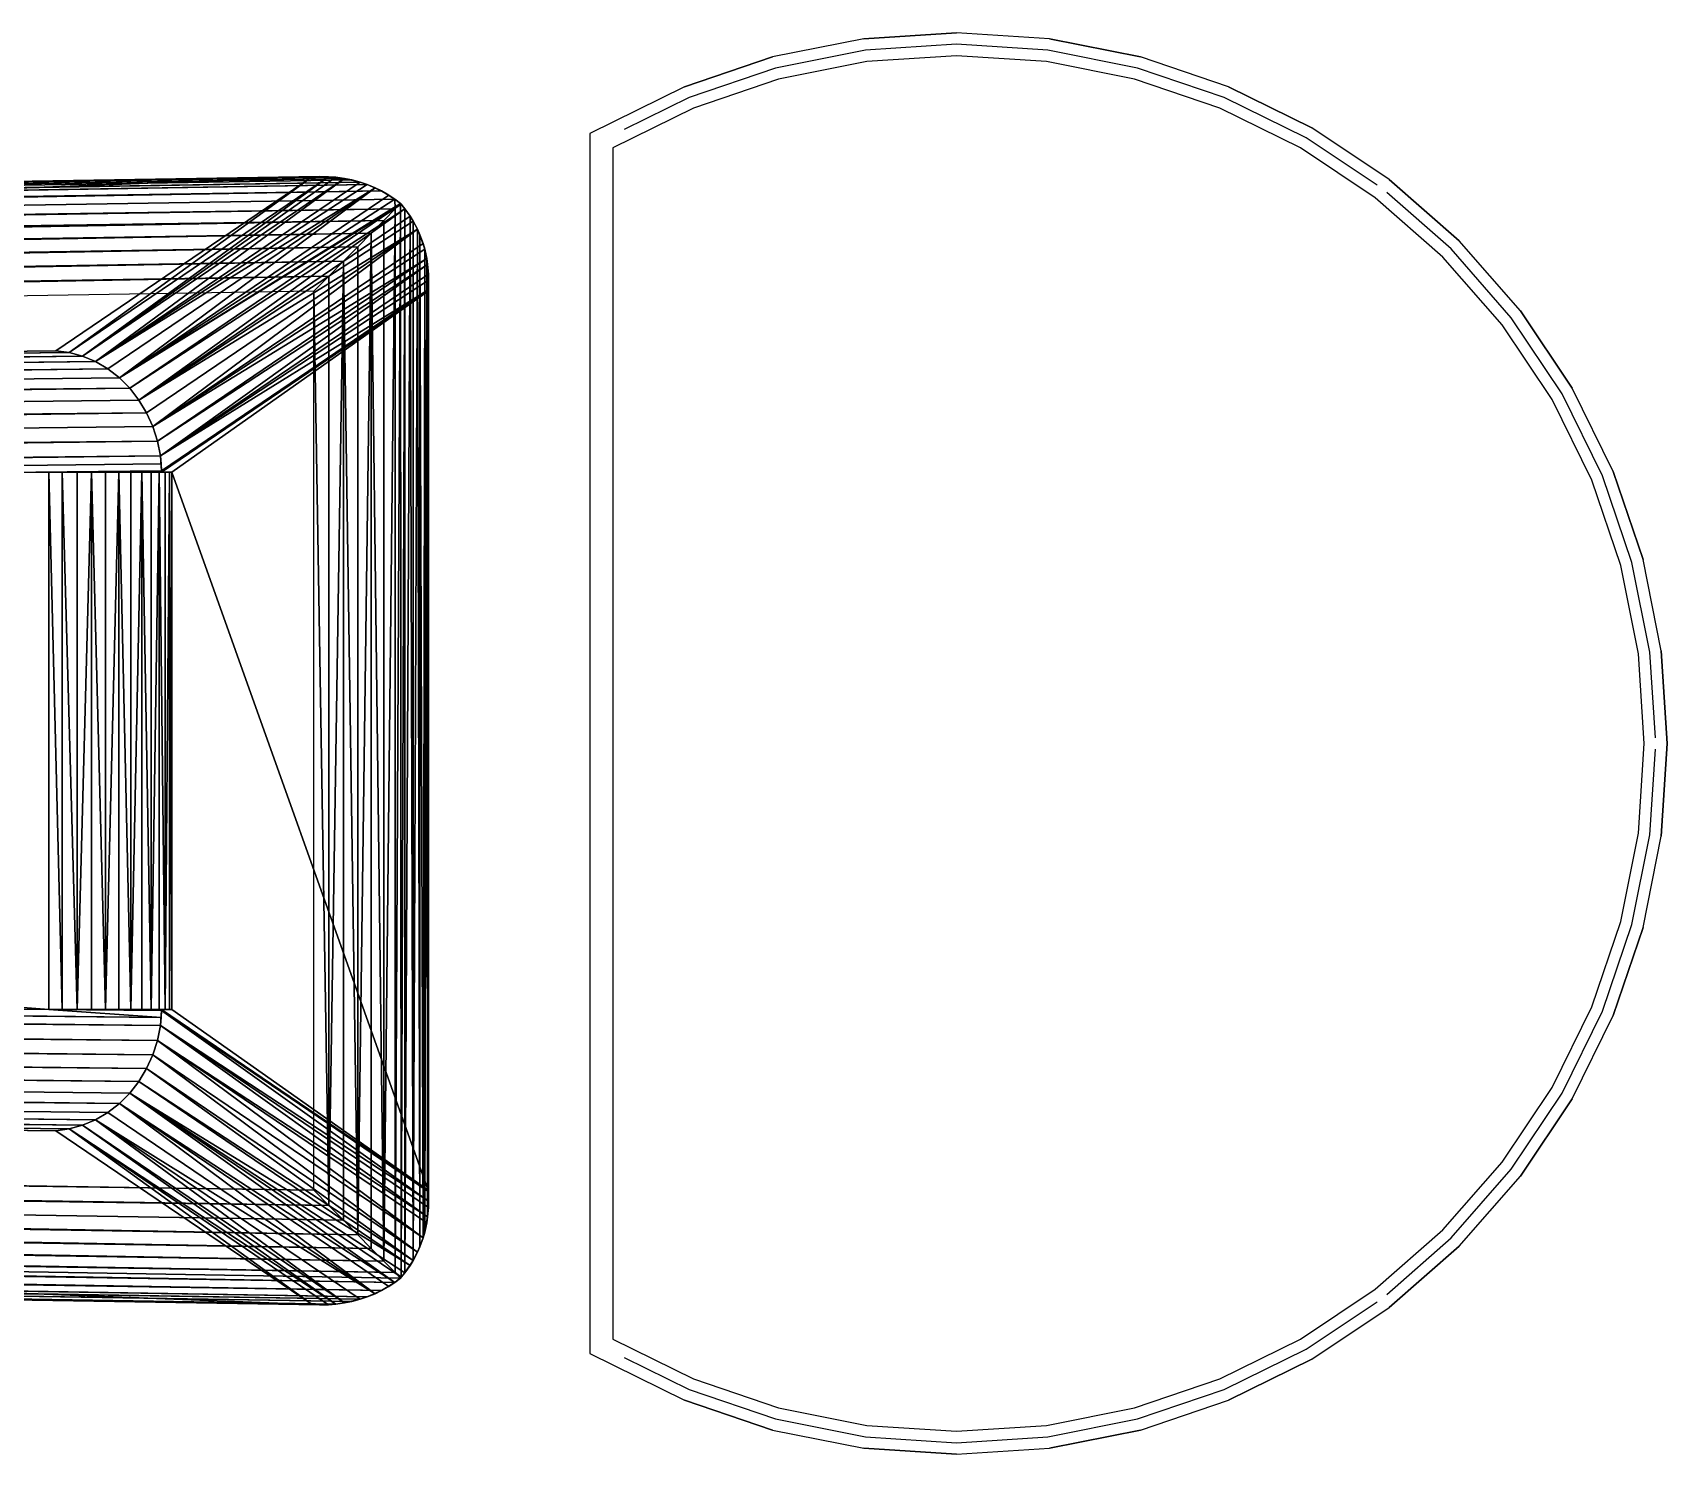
# Model space of a CAD drawing. Extents: x 19.21 to 22.81, y -1.6 to -0.1.
# Drawn here: x 22.102 to 22.815, y -1.157 to -0.537 of the extents above; entities that cross this region are included whole.
import ezdxf

# ---------------------------------------------------------------- set-up
doc = ezdxf.new("R2010")
doc.units = 0
doc.header["$MEASUREMENT"] = 0
for name, color, linetype in [('BANK_GRANIT', 2, 'CONTINUOUS'), ('BANK_HOLZ', 7, 'CONTINUOUS'), ('BANK_LEHNE', 1, 'CONTINUOUS'), ('BANK_SCHWARZ', 7, 'CONTINUOUS')]:
    doc.layers.add(name, color=color, linetype=linetype)

msp = doc.modelspace()

# ---------------------------------------------------------------- linework, layer by layer
at = {"layer": 'BANK_GRANIT', "elevation": 0.92943}
msp.add_lwpolyline([(22.34468, -1.11345), (22.38604, -1.13384), (22.42444, -1.14688), (22.46422, -1.15479), (22.50468, -1.15744), (22.54515, -1.15479), (22.58492, -1.14688), (22.62332, -1.13384), (22.65969, -1.11591), (22.69341, -1.09338), (22.7239, -1.06664), (22.75064, -1.03615), (22.77317, -1.00243), (22.7911, -0.96606), (22.80414, -0.92766), (22.81205, -0.88789), (22.8147, -0.84742), (22.81205, -0.80695), (22.80414, -0.76718), (22.7911, -0.72878), (22.77317, -0.69241), (22.75064, -0.65869), (22.7239, -0.6282), (22.69341, -0.60146), (22.65969, -0.57893), (22.62332, -0.561), (22.58492, -0.54796), (22.54515, -0.54005), (22.50468, -0.5374), (22.46422, -0.54005), (22.42444, -0.54796), (22.38604, -0.561), (22.34468, -0.58139)], close=True, dxfattribs=at)
at = {"layer": 'BANK_GRANIT'}
for points, invisible_edges in [([(22.42444, -0.54796, 0.97943), (22.42444, -1.14688, 0.97943), (22.46422, -1.15479, 0.97943), (22.46422, -0.54005, 0.97943)], 5), ([(22.46422, -1.15479, 0.97943), (22.46422, -0.54005, 0.97943), (22.50468, -0.5374, 0.97943), (22.50468, -1.15744, 0.97943)], 5), ([(22.50468, -0.5374, 0.97943), (22.50468, -1.15744, 0.97943), (22.54515, -1.15479, 0.97943), (22.54515, -0.54005, 0.97943)], 5), ([(22.54515, -1.15479, 0.97943), (22.54515, -0.54005, 0.97943), (22.58492, -0.54796, 0.97943), (22.58492, -1.14688, 0.97943)], 5), ([(22.38604, -1.13384, 0.97943), (22.38604, -0.561, 0.97943), (22.42444, -0.54796, 0.97943), (22.42444, -1.14688, 0.97943)], 5), ([(22.58492, -0.54796, 0.97943), (22.58492, -1.14688, 0.97943), (22.62332, -1.13384, 0.97943), (22.62332, -0.561, 0.97943)], 5), ([(22.34468, -0.58139, 0.97943), (22.34468, -1.11345, 0.97943), (22.38604, -1.13384, 0.97943), (22.38604, -0.561, 0.97943)], 4), ([(22.62332, -1.13384, 0.97943), (22.62332, -0.561, 0.97943), (22.65969, -0.57893, 0.97943), (22.65969, -1.11591, 0.97943)], 5), ([(22.65969, -0.57893, 0.97943), (22.65969, -1.11591, 0.97943), (22.69341, -1.09338, 0.97943), (22.69341, -0.60146, 0.97943)], 5), ([(22.69341, -1.09338, 0.97943), (22.69341, -0.60146, 0.97943), (22.7239, -0.6282, 0.97943), (22.7239, -1.06664, 0.97943)], 5), ([(22.7239, -0.6282, 0.97943), (22.7239, -1.06664, 0.97943), (22.75064, -1.03615, 0.97943), (22.75064, -0.65869, 0.97943)], 5), ([(22.75064, -1.03615, 0.97943), (22.75064, -0.65869, 0.97943), (22.77317, -0.69241, 0.97943), (22.77317, -1.00243, 0.97943)], 5), ([(22.77317, -0.69241, 0.97943), (22.77317, -1.00243, 0.97943), (22.7911, -0.96606, 0.97943), (22.7911, -0.72878, 0.97943)], 5), ([(22.7911, -0.96606, 0.97943), (22.7911, -0.72878, 0.97943), (22.80414, -0.76718, 0.97943), (22.80414, -0.92766, 0.97943)], 5), ([(22.80414, -0.76718, 0.97943), (22.80414, -0.92766, 0.97943), (22.81205, -0.88789, 0.97943), (22.81205, -0.80695, 0.97943)], 5), ([(22.81205, -0.88789, 0.97943), (22.81205, -0.80695, 0.97943), (22.8147, -0.84742, 0.97943)], 1)]:
    msp.add_3dface(points, dxfattribs=dict(at, invisible_edges=invisible_edges))
at = {"layer": 'BANK_HOLZ'}
for points, elevation in [([(22.68814, -0.60396), (22.65719, -0.58327), (22.6214, -0.56563), (22.58362, -0.5528), (22.54449, -0.54502), (22.50468, -0.54241), (22.46487, -0.54502), (22.42574, -0.5528), (22.38796, -0.56563), (22.35968, -0.57957)], 0.53193), ([(22.68814, -0.60396), (22.65719, -0.58327), (22.6214, -0.56563), (22.58362, -0.5528), (22.54449, -0.54502), (22.50468, -0.54241), (22.46487, -0.54502), (22.42574, -0.5528), (22.38796, -0.56563), (22.35968, -0.57957)], 0.13443), ([(22.68814, -0.60396), (22.65719, -0.58327), (22.6214, -0.56563), (22.58362, -0.5528), (22.54449, -0.54502), (22.50468, -0.54241), (22.46487, -0.54502), (22.42574, -0.5528), (22.38796, -0.56563), (22.35968, -0.57957)], 0.72943), ([(22.80953, -0.84492), (22.80708, -0.80761), (22.7993, -0.76848), (22.78648, -0.7307), (22.76883, -0.69491), (22.74666, -0.66174), (22.72036, -0.63174), (22.69229, -0.60713)], 0.53193), ([(22.80953, -0.84492), (22.80708, -0.80761), (22.7993, -0.76848), (22.78648, -0.7307), (22.76883, -0.69491), (22.74666, -0.66174), (22.72036, -0.63174), (22.69229, -0.60713)], 0.13443), ([(22.80953, -0.84492), (22.80708, -0.80761), (22.7993, -0.76848), (22.78648, -0.7307), (22.76883, -0.69491), (22.74666, -0.66174), (22.72036, -0.63174), (22.69229, -0.60713)], 0.72943), ([(22.69229, -1.08771), (22.72036, -1.06309), (22.74666, -1.0331), (22.76883, -0.99992), (22.78648, -0.96414), (22.7993, -0.92636), (22.80708, -0.88723), (22.80953, -0.84992)], 0.53193), ([(22.69229, -1.08771), (22.72036, -1.06309), (22.74666, -1.0331), (22.76883, -0.99992), (22.78648, -0.96414), (22.7993, -0.92636), (22.80708, -0.88723), (22.80953, -0.84992)], 0.13443), ([(22.69229, -1.08771), (22.72036, -1.06309), (22.74666, -1.0331), (22.76883, -0.99992), (22.78648, -0.96414), (22.7993, -0.92636), (22.80708, -0.88723), (22.80953, -0.84992)], 0.72943), ([(22.35968, -1.11527), (22.38796, -1.12921), (22.42574, -1.14204), (22.46487, -1.14982), (22.50468, -1.15243), (22.54449, -1.14982), (22.58362, -1.14204), (22.6214, -1.12921), (22.65719, -1.11157), (22.68814, -1.09088)], 0.53193), ([(22.35968, -1.11527), (22.38796, -1.12921), (22.42574, -1.14204), (22.46487, -1.14982), (22.50468, -1.15243), (22.54449, -1.14982), (22.58362, -1.14204), (22.6214, -1.12921), (22.65719, -1.11157), (22.68814, -1.09088)], 0.13443), ([(22.35968, -1.11527), (22.38796, -1.12921), (22.42574, -1.14204), (22.46487, -1.14982), (22.50468, -1.15243), (22.54449, -1.14982), (22.58362, -1.14204), (22.6214, -1.12921), (22.65719, -1.11157), (22.68814, -1.09088)], 0.72943)]:
    msp.add_lwpolyline(points, dxfattribs=dict(at, elevation=elevation))
at = {"layer": 'BANK_SCHWARZ', "elevation": 0.12943}
msp.add_lwpolyline([(22.35468, -1.10723), (22.38988, -1.12458), (22.42704, -1.1372), (22.46552, -1.14485), (22.50468, -1.14742), (22.54384, -1.14485), (22.58233, -1.1372), (22.61949, -1.12458), (22.65468, -1.10723), (22.68731, -1.08543), (22.71681, -1.05955), (22.74269, -1.03005), (22.76449, -0.99742), (22.78185, -0.96222), (22.79446, -0.92507), (22.80212, -0.88658), (22.80468, -0.84742), (22.80212, -0.80826), (22.79446, -0.76977), (22.78185, -0.73261), (22.76449, -0.69742), (22.74269, -0.66479), (22.71681, -0.63529), (22.68731, -0.60941), (22.65468, -0.58761), (22.61949, -0.57026), (22.58233, -0.55764), (22.54384, -0.54999), (22.50468, -0.54742), (22.46552, -0.54999), (22.42704, -0.55764), (22.38988, -0.57026), (22.35468, -0.58761)], close=True, dxfattribs=at)

# ---------------------------------------------------------------- meshes
at = {"layer": 'BANK_LEHNE', "color": 43}
mesh = msp.add_polyface(dxfattribs=at)
corners = [(19.25606, -0.64839, 0.11573), (22.2307, -0.60021, 0.11218), (19.24831, -0.64895, 0.10921), (19.25184, -0.64859, 0.11218), (22.23394, -0.60046, 0.10921), (22.22682, -0.60014, 0.11573), (22.23774, -0.60098, 0.1057), (19.24076, -0.65035, 0.10279), (22.24089, -0.60162, 0.10279), (19.24418, -0.6496, 0.1057), (22.24455, -0.6026, 0.0994), (19.23356, -0.65257, 0.0966), (19.2368, -0.65145, 0.0994), (22.24756, -0.60361, 0.0966), (22.25383, -0.60641, 0.09073), (19.22983, -0.6541, 0.09337), (19.22681, -0.65557, 0.09073), (22.25102, -0.60503, 0.09337), (22.2596, -0.60995, 0.08529), (19.22072, -0.65924, 0.08537), (22.25703, -0.60824, 0.08772), (19.22338, -0.65751, 0.08772), (19.22079, -0.6593, 0.08529), (22.25971, -0.61426, 0.08038), (19.2251, -0.66354, 0.08038), (22.26209, -0.61184, 0.08293), (22.2548, -0.61925, 0.07606), (19.23002, -0.66838, 0.07606), (19.23545, -0.67373, 0.07243), (22.24936, -0.62478, 0.07243), (19.24132, -0.6795, 0.06954), (22.24349, -0.63074, 0.06954), (22.2373, -0.63704, 0.06744), (19.24751, -0.6856, 0.06744), (22.23088, -0.64356, 0.06616), (19.25393, -0.69191, 0.06616), (19.26045, -0.69833, 0.06573), (22.22436, -0.65019, 0.06573), (19.25964, -0.64843, 0.11872), (22.22355, -0.60029, 0.11872)]
mesh.append_faces([[corners[k] for k in face] for face in [(26, 28, 27), (34, 36, 35)]], dxfattribs={"vtx0": -1, "color": 43})
mesh.append_faces([[corners[k] for k in face] for face in [(0, 1, 2), (6, 7, 2), (10, 11, 7), (13, 14, 15), (14, 18, 19)]], dxfattribs={"vtx0": -1, "vtx1": -1, "vtx2": -1, "color": 43})
mesh.append_faces([[corners[k] for k in face] for face in [(19, 16, 14)]], dxfattribs={"vtx0": -1, "vtx2": -1, "color": 43})
mesh.append_faces([[corners[k] for k in face] for face in [(28, 29, 30), (38, 39, 0)]], dxfattribs={"vtx1": -1, "color": 43})
mesh.append_faces([[corners[k] for k in face] for face in [(22, 18, 23)]], dxfattribs={"vtx1": -1, "vtx2": -1, "color": 43})
mesh.append_faces([[corners[k] for k in face] for face in [(2, 3, 0), (1, 4, 2), (0, 5, 1), (6, 8, 7), (2, 4, 6), (7, 9, 2), (7, 8, 10), (11, 12, 7), (10, 13, 11), (15, 11, 13), (14, 16, 15), (13, 17, 14), (14, 20, 18), (19, 21, 16), (18, 22, 19), (23, 24, 22), (18, 25, 23), (26, 27, 24), (24, 23, 26), (26, 29, 28), (29, 31, 30), (31, 32, 33), (33, 30, 31), (32, 34, 35), (35, 33, 32), (34, 37, 36), (39, 5, 0)]], dxfattribs={"vtx2": -1, "color": 43})
mesh = msp.add_polyface(dxfattribs=at)
corners = [(19.25964, -0.64843, 0.11872), (22.22355, -0.60029, 0.11872), (19.44692, -0.70731, 1.15176), (22.11168, -0.67613, 1.35361)]
mesh.append_faces([[corners[k] for k in face] for face in [(1, 2, 3)]], dxfattribs={"vtx0": -1, "color": 43})
mesh.append_faces([[corners[k] for k in face] for face in [(0, 2, 1)]], dxfattribs={"vtx1": -1, "color": 43})
mesh = msp.add_polyface(dxfattribs=at)
corners = [(22.2742, -0.64962, 0.11971), (22.27436, -0.6454, 0.11573), (22.15735, -0.72197, 1.40404), (22.15784, -0.72851, 1.4042), (22.15771, -0.72546, 1.40419), (22.27429, -0.64269, 0.11317), (22.27393, -0.63853, 0.10921), (22.15609, -0.7155, 1.40306), (22.27353, -0.63588, 0.10667), (22.27265, -0.63186, 0.10279), (22.15408, -0.70922, 1.40118), (22.27193, -0.62932, 0.10033), (22.26951, -0.62312, 0.09425), (22.15136, -0.70322, 1.39843), (22.27055, -0.6255, 0.0966), (22.26766, -0.61957, 0.09073), (22.14798, -0.69761, 1.39487), (22.26632, -0.61738, 0.08854), (22.26403, -0.61416, 0.08529), (22.14399, -0.69249, 1.39055), (22.26241, -0.61221, 0.0833), (22.26209, -0.61184, 0.08293), (22.2596, -0.60995, 0.08529), (22.13946, -0.68794, 1.38555), (22.25703, -0.60824, 0.08772), (22.25102, -0.60503, 0.09337), (22.13447, -0.68405, 1.37995), (22.25383, -0.60641, 0.09073), (22.24756, -0.60361, 0.0966), (22.1291, -0.68087, 1.37385), (22.24455, -0.6026, 0.0994), (22.23774, -0.60098, 0.1057), (22.12345, -0.67847, 1.36735), (22.24089, -0.60162, 0.10279), (22.23394, -0.60046, 0.10921), (22.2307, -0.60021, 0.11218), (22.11761, -0.67688, 1.36057), (22.22355, -0.60029, 0.11872), (22.11168, -0.67613, 1.35361), (22.22682, -0.60014, 0.11573), (22.27415, -0.65019, 0.12024), (22.15784, -0.72905, 1.4042)]
mesh.append_faces([[corners[k] for k in face] for face in [(2, 6, 7), (11, 12, 10), (16, 18, 19), (24, 25, 23), (30, 31, 29), (35, 37, 36)]], dxfattribs={"vtx0": -1, "vtx1": -1, "color": 43})
mesh.append_faces([[corners[k] for k in face] for face in [(2, 3, 0), (23, 20, 21)]], dxfattribs={"vtx0": -1, "vtx2": -1, "color": 43})
mesh.append_faces([[corners[k] for k in face] for face in [(0, 1, 2), (8, 9, 10), (12, 15, 16), (21, 22, 23), (25, 28, 29), (34, 35, 32)]], dxfattribs={"vtx1": -1, "vtx2": -1, "color": 43})
mesh.append_faces([[corners[k] for k in face] for face in [(2, 4, 3), (1, 5, 2), (6, 8, 7), (2, 5, 6), (10, 7, 8), (9, 11, 10), (12, 13, 10), (11, 14, 12), (16, 13, 12), (15, 17, 16), (18, 20, 19), (16, 17, 18), (23, 19, 20), (22, 24, 23), (25, 26, 23), (24, 27, 25), (29, 26, 25), (28, 30, 29), (31, 32, 29), (30, 33, 31), (32, 31, 34), (35, 36, 32), (37, 38, 36), (35, 39, 37), (40, 0, 3), (3, 41, 40)]], dxfattribs={"vtx2": -1, "color": 43})
mesh = msp.add_polyface(dxfattribs=at)
corners = [(22.27436, -1.04702, 0.11573), (22.27393, -1.05389, 0.10921), (22.27429, -0.64269, 0.11317), (22.27429, -1.04973, 0.11317), (22.27436, -0.6454, 0.11573), (22.27393, -0.63853, 0.10921), (22.27265, -1.06056, 0.10279), (22.27353, -0.63588, 0.10667), (22.27265, -0.63186, 0.10279), (22.27353, -1.05653, 0.10667), (22.27193, -1.06309, 0.10033), (22.27055, -0.6255, 0.0966), (22.27193, -0.62932, 0.10033), (22.27055, -1.06691, 0.0966), (22.26766, -1.07285, 0.09073), (22.26951, -0.62312, 0.09425), (22.26951, -1.06929, 0.09425), (22.26766, -0.61957, 0.09073), (22.26403, -1.07825, 0.08529), (22.26632, -0.61738, 0.08854), (22.26403, -0.61416, 0.08529), (22.26632, -1.07503, 0.08854), (22.26241, -1.08021, 0.0833), (22.25971, -1.07816, 0.08038), (22.26209, -0.61184, 0.08293), (22.26241, -0.61221, 0.0833), (22.25971, -0.61426, 0.08038), (22.26209, -1.08058, 0.08293), (22.2548, -1.07316, 0.07606), (22.2548, -0.61925, 0.07606), (22.24936, -0.62478, 0.07243), (22.24936, -1.06764, 0.07243), (22.24349, -1.06167, 0.06954), (22.24349, -0.63074, 0.06954), (22.2373, -1.05538, 0.06744), (22.2373, -0.63704, 0.06744), (22.23088, -1.04886, 0.06616), (22.23088, -0.64356, 0.06616), (22.22436, -0.65019, 0.06573), (22.22436, -1.04223, 0.06573), (22.27417, -1.04237, 0.12011), (22.2742, -0.64962, 0.11971), (22.27415, -0.65019, 0.12024)]
mesh.append_faces([[corners[k] for k in face] for face in [(26, 28, 29), (35, 36, 37)]], dxfattribs={"vtx0": -1, "color": 43})
mesh.append_faces([[corners[k] for k in face] for face in [(0, 1, 2), (1, 6, 7), (8, 10, 11), (13, 14, 15), (14, 18, 19), (22, 23, 24), (24, 20, 22)]], dxfattribs={"vtx0": -1, "vtx1": -1, "vtx2": -1, "color": 43})
mesh.append_faces([[corners[k] for k in face] for face in [(29, 28, 30), (37, 36, 38)]], dxfattribs={"vtx1": -1, "color": 43})
mesh.append_faces([[corners[k] for k in face] for face in [(40, 0, 41)]], dxfattribs={"vtx1": -1, "vtx2": -1, "color": 43})
mesh.append_faces([[corners[k] for k in face] for face in [(0, 3, 1), (2, 4, 0), (1, 5, 2), (7, 5, 1), (6, 8, 7), (1, 9, 6), (11, 12, 8), (10, 13, 11), (8, 6, 10), (13, 16, 14), (15, 11, 13), (14, 17, 15), (19, 17, 14), (18, 20, 19), (14, 21, 18), (24, 25, 20), (23, 26, 24), (22, 27, 23), (20, 18, 22), (26, 23, 28), (28, 31, 30), (30, 31, 32), (32, 33, 30), (32, 34, 35), (35, 33, 32), (35, 34, 36), (36, 39, 38), (41, 42, 40), (0, 4, 41)]], dxfattribs={"vtx2": -1, "color": 43})
mesh = msp.add_polyface(dxfattribs=at)
corners = [(22.27415, -1.04223, 0.12024), (22.16229, -0.96337, 1.35513), (22.16229, -0.72905, 1.35513), (22.15784, -0.96337, 1.4042), (22.27415, -0.65019, 0.12024), (22.15784, -0.72905, 1.4042)]
mesh.append_faces([[corners[k] for k in face] for face in [(0, 1, 3), (2, 4, 5)]], dxfattribs={"vtx0": -1, "color": 43})
mesh.append_faces([[corners[k] for k in face] for face in [(0, 2, 1), (2, 0, 4)]], dxfattribs={"vtx0": -1, "vtx2": -1, "color": 43})
mesh = msp.add_polyface(dxfattribs=at)
corners = [(19.44396, -0.75721, 1.19862), (22.15735, -0.72197, 1.40404), (19.44362, -0.75687, 1.19859), (19.44048, -0.75376, 1.19824), (22.15771, -0.72546, 1.40419), (22.15609, -0.7155, 1.40306), (19.43715, -0.75043, 1.19763), (19.43409, -0.74735, 1.19687), (19.42792, -0.74111, 1.19467), (19.43086, -0.74409, 1.19583), (22.15408, -0.70922, 1.40118), (22.15136, -0.70322, 1.39843), (19.4221, -0.73515, 1.19169), (19.42486, -0.73799, 1.19323), (19.41672, -0.72957, 1.18798), (19.41925, -0.73221, 1.18986), (22.14798, -0.69761, 1.39487), (22.14399, -0.69249, 1.39055), (19.41725, -0.7244, 1.184), (19.4149, -0.72767, 1.18647), (19.42134, -0.71975, 1.17966), (22.13946, -0.68794, 1.38555), (22.13447, -0.68405, 1.37995), (19.42588, -0.71574, 1.17478), (22.1291, -0.68087, 1.37385), (19.4308, -0.71244, 1.16946), (22.12345, -0.67847, 1.36735), (19.436, -0.70991, 1.16378), (19.44141, -0.70819, 1.15785), (22.11761, -0.67688, 1.36057), (19.44692, -0.70731, 1.15176), (22.11168, -0.67613, 1.35361)]
mesh.append_faces([[corners[k] for k in face] for face in [(17, 20, 18), (26, 28, 27)]], dxfattribs={"vtx0": -1, "color": 43})
mesh.append_faces([[corners[k] for k in face] for face in [(0, 1, 2), (5, 8, 7), (11, 14, 12)]], dxfattribs={"vtx0": -1, "vtx1": -1, "color": 43})
mesh.append_faces([[corners[k] for k in face] for face in [(21, 22, 20), (28, 29, 30)]], dxfattribs={"vtx1": -1, "color": 43})
mesh.append_faces([[corners[k] for k in face] for face in [(1, 5, 6), (11, 12, 8), (17, 18, 14)]], dxfattribs={"vtx1": -1, "vtx2": -1, "color": 43})
mesh.append_faces([[corners[k] for k in face] for face in [(1, 3, 2), (0, 4, 1), (6, 3, 1), (5, 7, 6), (8, 9, 7), (5, 10, 8), (8, 10, 11), (12, 13, 8), (14, 15, 12), (11, 16, 14), (14, 16, 17), (18, 19, 14), (17, 21, 20), (22, 23, 20), (23, 22, 24), (24, 25, 23), (26, 27, 25), (25, 24, 26), (26, 29, 28), (29, 31, 30)]], dxfattribs={"vtx2": -1, "color": 43})
mesh = msp.add_polyface(dxfattribs=at)
corners = [(19.44396, -0.75721, 1.19862), (22.10871, -0.96337, 1.40048), (19.44396, -0.9352, 1.19862), (22.15771, -0.96696, 1.40419), (22.10871, -0.72905, 1.40048), (22.15784, -0.72851, 1.4042), (22.15771, -0.72546, 1.40419), (22.15784, -0.96391, 1.4042), (22.15784, -0.96337, 1.4042), (22.15784, -0.72905, 1.4042)]
mesh.append_faces([[corners[k] for k in face] for face in [(0, 5, 6), (1, 7, 8), (5, 4, 9)]], dxfattribs={"vtx0": -1, "color": 43})
mesh.append_faces([[corners[k] for k in face] for face in [(0, 4, 5)]], dxfattribs={"vtx0": -1, "vtx1": -1, "vtx2": -1, "color": 43})
mesh.append_faces([[corners[k] for k in face] for face in [(1, 2, 3), (0, 1, 4), (1, 3, 7)]], dxfattribs={"vtx0": -1, "vtx2": -1, "color": 43})
mesh.append_faces([[corners[k] for k in face] for face in [(0, 2, 1)]], dxfattribs={"vtx1": -1, "vtx2": -1, "color": 43})
mesh = msp.add_polyface(dxfattribs=at)
corners = [(22.10871, -0.72905, 1.40048), (22.11452, -0.96337, 1.40058), (22.11452, -0.72905, 1.40058), (22.10871, -0.96337, 1.40048), (22.12102, -0.96337, 1.39989), (22.12102, -0.72905, 1.39989), (22.12738, -0.96337, 1.39835), (22.12738, -0.72905, 1.39835), (22.13348, -0.96337, 1.396), (22.13348, -0.72905, 1.396), (22.13922, -0.72905, 1.39287), (22.13922, -0.96337, 1.39287), (22.14451, -0.96337, 1.38902), (22.14451, -0.72905, 1.38902), (22.14925, -0.96337, 1.38451), (22.14925, -0.72905, 1.38451), (22.15336, -0.96337, 1.37942), (22.15336, -0.72905, 1.37942), (22.15677, -0.72905, 1.37384), (22.15677, -0.96337, 1.37384), (22.15942, -0.96337, 1.36786), (22.15942, -0.72905, 1.36786), (22.16127, -0.96337, 1.36159), (22.16127, -0.72905, 1.36159), (22.16229, -0.96337, 1.35513), (22.16229, -0.72905, 1.35513)]
mesh.append_faces([[corners[k] for k in face] for face in [(0, 1, 2), (8, 10, 9), (16, 18, 17)]], dxfattribs={"vtx0": -1, "color": 43})
mesh.append_faces([[corners[k] for k in face] for face in [(1, 4, 2), (11, 12, 10), (19, 20, 18)]], dxfattribs={"vtx1": -1, "color": 43})
mesh.append_faces([[corners[k] for k in face] for face in [(0, 3, 1), (4, 5, 2), (4, 6, 7), (7, 5, 4), (8, 9, 7), (7, 6, 8), (8, 11, 10), (12, 13, 10), (12, 14, 15), (15, 13, 12), (16, 17, 15), (15, 14, 16), (16, 19, 18), (20, 21, 18), (20, 22, 23), (23, 21, 20), (24, 25, 23), (23, 22, 24)]], dxfattribs={"vtx2": -1, "color": 43})
mesh = msp.add_polyface(dxfattribs=at)
corners = [(22.15784, -0.72905, 1.4042), (22.15677, -0.72905, 1.37384), (22.15336, -0.72905, 1.37942), (22.15942, -0.72905, 1.36786), (22.14925, -0.72905, 1.38451), (22.14451, -0.72905, 1.38902), (22.13922, -0.72905, 1.39287), (22.16127, -0.72905, 1.36159), (22.16229, -0.72905, 1.35513), (22.13348, -0.72905, 1.396), (22.12738, -0.72905, 1.39835), (22.12102, -0.72905, 1.39989), (22.11452, -0.72905, 1.40058), (22.10871, -0.72905, 1.40048)]
mesh.append_faces([[corners[k] for k in face] for face in [(0, 7, 8), (12, 0, 13)]], dxfattribs={"vtx0": -1, "color": 43})
mesh.append_faces([[corners[k] for k in face] for face in [(2, 0, 4), (4, 0, 5), (5, 0, 6), (6, 0, 9), (9, 0, 10), (10, 0, 11), (11, 0, 12)]], dxfattribs={"vtx0": -1, "vtx1": -1, "color": 43})
mesh.append_faces([[corners[k] for k in face] for face in [(0, 2, 1), (0, 1, 3), (0, 3, 7)]], dxfattribs={"vtx0": -1, "vtx2": -1, "color": 43})
mesh = msp.add_polyface(dxfattribs=at)
corners = [(22.15771, -0.96696, 1.40419), (19.44396, -0.9352, 1.19862), (19.44048, -0.93866, 1.19824), (22.15735, -0.97045, 1.40404), (19.44362, -0.93554, 1.19859), (19.43715, -0.94199, 1.19763), (19.43409, -0.94507, 1.19687), (22.15609, -0.97692, 1.40306), (19.42792, -0.9513, 1.19467), (22.15408, -0.9832, 1.40118), (19.43086, -0.94832, 1.19583), (19.42486, -0.95443, 1.19323), (19.4221, -0.95726, 1.19169), (22.15136, -0.9892, 1.39843), (19.41672, -0.96285, 1.18798), (22.14798, -0.9948, 1.39487), (19.41925, -0.96021, 1.18986), (19.4149, -0.96475, 1.18647), (19.41725, -0.96802, 1.184), (22.14399, -0.99993, 1.39055), (22.13946, -1.00447, 1.38555), (19.42134, -0.97267, 1.17966), (19.42588, -0.97667, 1.17478), (22.13447, -1.00837, 1.37995), (19.4308, -0.97997, 1.16946), (22.1291, -1.01154, 1.37385), (19.436, -0.9825, 1.16378), (22.12345, -1.01395, 1.36735), (19.44141, -0.98423, 1.15785), (22.11761, -1.01554, 1.36057), (22.11168, -1.01629, 1.35361), (19.44692, -0.98511, 1.15176)]
mesh.append_faces([[corners[k] for k in face] for face in [(18, 20, 19), (27, 28, 29)]], dxfattribs={"vtx0": -1, "color": 43})
mesh.append_faces([[corners[k] for k in face] for face in [(6, 8, 7), (12, 14, 13)]], dxfattribs={"vtx0": -1, "vtx1": -1, "color": 43})
mesh.append_faces([[corners[k] for k in face] for face in [(6, 3, 2)]], dxfattribs={"vtx0": -1, "vtx2": -1, "color": 43})
mesh.append_faces([[corners[k] for k in face] for face in [(21, 22, 20), (29, 28, 30)]], dxfattribs={"vtx1": -1, "color": 43})
mesh.append_faces([[corners[k] for k in face] for face in [(0, 1, 2), (11, 12, 9), (17, 18, 15)]], dxfattribs={"vtx1": -1, "vtx2": -1, "color": 43})
mesh.append_faces([[corners[k] for k in face] for face in [(2, 3, 0), (1, 4, 2), (2, 5, 6), (6, 7, 3), (8, 9, 7), (6, 10, 8), (9, 8, 11), (12, 13, 9), (14, 15, 13), (12, 16, 14), (15, 14, 17), (18, 19, 15), (18, 21, 20), (22, 23, 20), (22, 24, 25), (25, 23, 22), (24, 26, 27), (27, 25, 24), (27, 26, 28), (28, 31, 30)]], dxfattribs={"vtx2": -1, "color": 43})
mesh = msp.add_polyface(dxfattribs=at)
corners = [(22.15784, -0.96337, 1.4042), (22.13348, -0.96337, 1.396), (22.13922, -0.96337, 1.39287), (22.14451, -0.96337, 1.38902), (22.14925, -0.96337, 1.38451), (22.12738, -0.96337, 1.39835), (22.12102, -0.96337, 1.39989), (22.15336, -0.96337, 1.37942), (22.15677, -0.96337, 1.37384), (22.15942, -0.96337, 1.36786), (22.16127, -0.96337, 1.36159), (22.16229, -0.96337, 1.35513), (22.11452, -0.96337, 1.40058), (22.10871, -0.96337, 1.40048)]
mesh.append_faces([[corners[k] for k in face] for face in [(10, 0, 11), (0, 12, 13)]], dxfattribs={"vtx0": -1, "color": 43})
mesh.append_faces([[corners[k] for k in face] for face in [(2, 0, 3), (3, 0, 4), (4, 0, 7), (7, 0, 8), (8, 0, 9), (9, 0, 10)]], dxfattribs={"vtx0": -1, "vtx1": -1, "color": 43})
mesh.append_faces([[corners[k] for k in face] for face in [(0, 2, 1), (0, 1, 5), (0, 5, 6), (0, 6, 12)]], dxfattribs={"vtx0": -1, "vtx2": -1, "color": 43})
mesh = msp.add_polyface(dxfattribs=at)
corners = [(22.15784, -0.96391, 1.4042), (22.27416, -1.04277, 0.12013), (22.15783, -0.96391, 1.40423), (22.27436, -1.04702, 0.11573), (22.15735, -0.97045, 1.40404), (22.27429, -1.04973, 0.11317), (22.15771, -0.96696, 1.40419), (22.15609, -0.97692, 1.40306), (22.27393, -1.05389, 0.10921), (22.27353, -1.05653, 0.10667), (22.15408, -0.9832, 1.40118), (22.27193, -1.06309, 0.10033), (22.27265, -1.06056, 0.10279), (22.26951, -1.06929, 0.09425), (22.27055, -1.06691, 0.0966), (22.15136, -0.9892, 1.39843), (22.14798, -0.9948, 1.39487), (22.26766, -1.07285, 0.09073), (22.26632, -1.07503, 0.08854), (22.14399, -0.99993, 1.39055), (22.26403, -1.07825, 0.08529), (22.26241, -1.08021, 0.0833), (22.13946, -1.00447, 1.38555), (22.2596, -1.08247, 0.08529), (22.26209, -1.08058, 0.08293), (22.25703, -1.08418, 0.08772), (22.25102, -1.08738, 0.09337), (22.25383, -1.08601, 0.09073), (22.13447, -1.00837, 1.37995), (22.1291, -1.01154, 1.37385), (22.24455, -1.08982, 0.0994), (22.24756, -1.0888, 0.0966), (22.23774, -1.09143, 0.1057), (22.24089, -1.0908, 0.10279), (22.12345, -1.01395, 1.36735), (22.11761, -1.01554, 1.36057), (22.23394, -1.09196, 0.10921), (22.2307, -1.09221, 0.11218), (22.22355, -1.09213, 0.11872), (22.22682, -1.09227, 0.11573), (22.11168, -1.01629, 1.35361), (22.15784, -0.96337, 1.4042), (22.2742, -1.0428, 0.11971), (22.27417, -1.04237, 0.12011)]
mesh.append_faces([[corners[k] for k in face] for face in [(0, 1, 2)]], dxfattribs={"vtx0": -1, "color": 43})
mesh.append_faces([[corners[k] for k in face] for face in [(10, 13, 11), (18, 19, 20), (22, 26, 25), (29, 32, 30), (35, 38, 37)]], dxfattribs={"vtx0": -1, "vtx1": -1, "color": 43})
mesh.append_faces([[corners[k] for k in face] for face in [(0, 4, 3)]], dxfattribs={"vtx0": -1, "vtx1": -1, "vtx2": -1, "color": 43})
mesh.append_faces([[corners[k] for k in face] for face in [(0, 3, 1), (11, 9, 7), (23, 21, 19)]], dxfattribs={"vtx0": -1, "vtx2": -1, "color": 43})
mesh.append_faces([[corners[k] for k in face] for face in [(4, 7, 8), (15, 16, 17), (19, 22, 23), (29, 30, 26), (34, 35, 36)]], dxfattribs={"vtx1": -1, "vtx2": -1, "color": 43})
mesh.append_faces([[corners[k] for k in face] for face in [(4, 5, 3), (0, 6, 4), (8, 5, 4), (7, 9, 8), (7, 10, 11), (11, 12, 9), (13, 14, 11), (10, 15, 13), (17, 13, 15), (16, 18, 17), (19, 21, 20), (18, 16, 19), (23, 24, 21), (22, 25, 23), (26, 27, 25), (22, 28, 26), (26, 28, 29), (30, 31, 26), (32, 33, 30), (29, 34, 32), (36, 32, 34), (35, 37, 36), (38, 39, 37), (35, 40, 38), (41, 0, 42), (42, 43, 41)]], dxfattribs={"vtx2": -1, "color": 43})
mesh = msp.add_polyface(dxfattribs=at)
corners = [(22.22355, -1.09213, 0.11872), (19.25964, -1.04399, 0.11872), (19.44692, -0.98511, 1.15176), (22.11168, -1.01629, 1.35361)]
mesh.append_faces([[corners[k] for k in face] for face in [(0, 2, 1), (2, 0, 3)]], dxfattribs={"vtx0": -1, "color": 43})
mesh = msp.add_polyface(dxfattribs=at)
corners = [(19.25606, -1.04402, 0.11573), (19.25184, -1.04383, 0.11218), (22.23394, -1.09196, 0.10921), (22.22682, -1.09227, 0.11573), (22.2307, -1.09221, 0.11218), (19.24831, -1.04347, 0.10921), (19.24418, -1.04281, 0.1057), (22.24089, -1.0908, 0.10279), (22.23774, -1.09143, 0.1057), (19.24076, -1.04207, 0.10279), (19.23356, -1.03985, 0.0966), (22.24455, -1.08982, 0.0994), (19.2368, -1.04097, 0.0994), (22.24756, -1.0888, 0.0966), (19.22983, -1.03832, 0.09337), (22.25383, -1.08601, 0.09073), (22.25102, -1.08738, 0.09337), (19.22681, -1.03685, 0.09073), (19.22072, -1.03318, 0.08537), (22.2596, -1.08247, 0.08529), (22.25703, -1.08418, 0.08772), (19.22079, -1.03312, 0.08529), (19.22338, -1.03491, 0.08772), (19.2251, -1.02887, 0.08038), (22.26209, -1.08058, 0.08293), (22.25971, -1.07816, 0.08038), (19.23002, -1.02403, 0.07606), (22.2548, -1.07316, 0.07606), (19.23545, -1.01868, 0.07243), (22.24936, -1.06764, 0.07243), (19.24132, -1.01291, 0.06954), (22.24349, -1.06167, 0.06954), (19.24751, -1.00682, 0.06744), (22.2373, -1.05538, 0.06744), (19.25393, -1.00051, 0.06616), (22.23088, -1.04886, 0.06616), (19.26045, -0.99409, 0.06573), (22.22436, -1.04223, 0.06573), (22.22355, -1.09213, 0.11872), (19.25964, -1.04399, 0.11872)]
mesh.append_faces([[corners[k] for k in face] for face in [(29, 30, 31), (0, 38, 39)]], dxfattribs={"vtx0": -1, "color": 43})
mesh.append_faces([[corners[k] for k in face] for face in [(19, 23, 24)]], dxfattribs={"vtx0": -1, "vtx1": -1, "color": 43})
mesh.append_faces([[corners[k] for k in face] for face in [(2, 6, 7), (9, 10, 11), (14, 15, 13), (18, 19, 15)]], dxfattribs={"vtx0": -1, "vtx1": -1, "vtx2": -1, "color": 43})
mesh.append_faces([[corners[k] for k in face] for face in [(2, 3, 0)]], dxfattribs={"vtx0": -1, "vtx2": -1, "color": 43})
mesh.append_faces([[corners[k] for k in face] for face in [(30, 32, 31)]], dxfattribs={"vtx1": -1, "color": 43})
mesh.append_faces([[corners[k] for k in face] for face in [(0, 1, 2), (15, 17, 18)]], dxfattribs={"vtx1": -1, "vtx2": -1, "color": 43})
mesh.append_faces([[corners[k] for k in face] for face in [(2, 4, 3), (1, 5, 2), (7, 8, 2), (6, 9, 7), (2, 5, 6), (9, 12, 10), (11, 7, 9), (10, 13, 11), (13, 10, 14), (15, 16, 13), (14, 17, 15), (19, 20, 15), (18, 21, 19), (17, 22, 18), (23, 25, 24), (19, 21, 23), (25, 23, 26), (26, 27, 25), (28, 29, 27), (27, 26, 28), (29, 28, 30), (32, 33, 31), (32, 34, 35), (35, 33, 32), (34, 36, 37), (37, 35, 34), (0, 3, 38)]], dxfattribs={"vtx2": -1, "color": 43})

doc.saveas('drawing.dxf')
